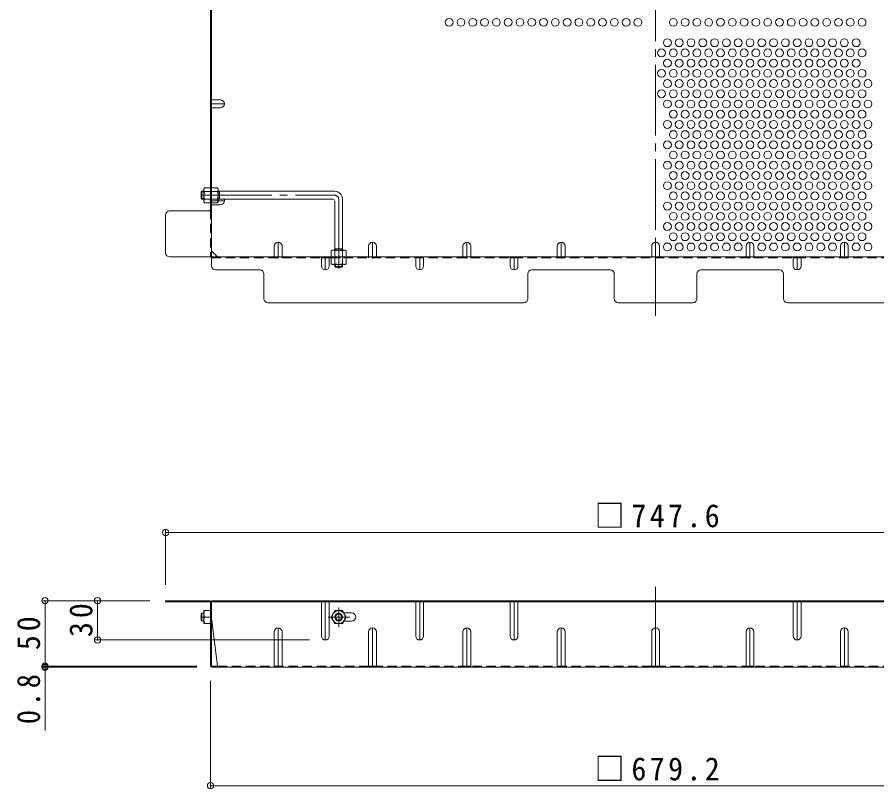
# Model space of a CAD drawing. Units: millimetres at full size, sheet at 1:6; some dimension numbers follow another scale. Extents: x -1626 to 1623, y -1182 to 1151.
# Drawn here: x -6 to 650, y -86 to 503 of the extents above; entities that cross this region are included whole.
import ezdxf

# ---------------------------------------------------------------- set-up
doc = ezdxf.new("R2010")
doc.units = ezdxf.units.MM
doc.header["$LTSCALE"] = 6
doc.header["$PDMODE"] = 32
doc.header["$PDSIZE"] = 4.8
for name, pattern in [('CHAIN1', [8, 5, -1, 1, -1]), ('CHAIN2', [12, 9, -1, 1, -1]), ('DASHED1', [1.8, 1.2, -0.6])]:
    doc.linetypes.add(name, pattern=pattern)
for name, color, linetype, lineweight in [('6-1', 3, 'Continuous', 9), ('6-4', 7, 'Continuous', 9), ('6-6', 2, 'Continuous', 9), ('6-7', 2, 'Continuous', 9), ('6-8', 2, 'Continuous', 9), ('6-B', 2, 'Continuous', 9)]:
    doc.layers.add(name, color=color, linetype=linetype, lineweight=lineweight)
doc.styles.add('ＭＳ ゴシック', font='')
doc.styles.get('ＭＳ ゴシック').set_extended_font_data('MS Gothic')

msp = doc.modelspace()

# ---------------------------------------------------------------- linework, layer by layer
at = {"layer": '6-1'}
for p, q in [((134.696, 369.64), (134.196, 369.14)), ((134.196, 364.14), (134.196, 369.14)), ((136.396, 369.14), (134.196, 369.14)), ((134.696, 363.64), (134.696, 369.64)), ((134.696, 369.64), (136.396, 369.64)), ((147.196, 369.64), (236.196, 369.64)), ((148.196, 369.14), (147.196, 369.14)), ((148.196, 363.64), (148.196, 369.64)), ((134.696, 363.64), (134.196, 364.14)), ((136.396, 364.14), (134.196, 364.14)), ((134.696, 363.64), (136.396, 363.64)), ((148.196, 364.14), (147.196, 364.14)), ((147.196, 363.64), (234.696, 363.64)), ((236.196, 362.14), (236.196, 324.64)), ((242.196, 363.64), (242.196, 324.64)), ((242.196, 325.64), (236.196, 325.64)), ((236.696, 325.64), (236.696, 324.64)), ((241.696, 325.64), (241.696, 324.64))]:
    msp.add_line(p, q, dxfattribs=at)
at = {"layer": '6-1', "linetype": 'CHAIN2'}
for p, q in [((134.196, 366.64), (236.196, 366.64)), ((239.196, 363.64), (239.196, 310.407))]:
    msp.add_line(p, q, dxfattribs=at)
at = {"layer": '6-1', "linetype": 'DASHED1'}
for p, q in [((236.196, 312.14), (236.196, 313.84)), ((242.196, 312.14), (236.196, 312.14)), ((236.196, 312.14), (236.696, 311.64)), ((236.696, 313.84), (236.696, 311.64)), ((241.696, 311.64), (236.696, 311.64)), ((241.696, 313.84), (241.696, 311.64)), ((242.196, 312.14), (241.696, 311.64)), ((242.196, 312.14), (242.196, 313.84))]:
    msp.add_line(p, q, dxfattribs=at)
at = {"layer": '6-1'}
for centre, radius in [((236.196, 363.64), 6), ((234.696, 362.14), 1.5)]:
    msp.add_arc(centre, radius, 0, 90, dxfattribs=at)
at = {"layer": '6-1', "linetype": 'CHAIN2'}
msp.add_arc((236.196, 363.64), 3, 0, 90, dxfattribs=at)
at = {"layer": '6-4'}
for p, q in [((107.193, 111), (107.193, 69.2)), ((107.193, 109.2), (854.8, 109.2)), ((13.393, 57.2), (95.193, 57.2)), ((15.193, 57.2), (15.193, 7.2)), ((55.193, 57.2), (55.193, 27.2)), ((53.393, 27.2), (216.996, 27.2)), ((13.393, 7.2), (130.863, 7.2)), ((15.193, 7.2), (15.193, -41.985)), ((13.393, 6.4), (130.996, 6.4)), ((141.396, -85.8), (141.396, -4)), ((141.396, -84), (820.596, -84))]:
    msp.add_line(p, q, dxfattribs=at)
for p in [(107.193, 109.2), (15.193, 57.2), (55.193, 57.2), (55.193, 27.2), (15.193, 7.2), (15.193, 6.4), (141.396, -84)]:
    msp.add_point(p, dxfattribs=at)
at = {"layer": '6-6'}
for centre in [(323.496, 498.662), (332.496, 498.662), (341.496, 498.662), (350.496, 498.662), (359.496, 498.662), (368.496, 498.662), (377.496, 498.662), (386.496, 498.662), (395.496, 498.662), (404.496, 498.662), (413.496, 498.662), (422.496, 498.662), (431.496, 498.662), (440.496, 498.662), (449.496, 498.662), (458.496, 498.662), (467.496, 498.662), (494.496, 498.662), (503.496, 498.662), (512.496, 498.662), (521.496, 498.662), (530.496, 498.662), (539.496, 498.662), (548.496, 498.662), (557.496, 498.662), (566.496, 498.662), (575.496, 498.662), (584.496, 498.662), (593.496, 498.662), (602.496, 498.662), (611.496, 498.662), (620.496, 498.662), (629.496, 498.662), (638.496, 498.662), (489.996, 483.073), (498.996, 483.073), (507.996, 483.073), (516.996, 483.073), (525.996, 483.073), (534.996, 483.073), (543.996, 483.073), (552.996, 483.073), (561.996, 483.073), (570.996, 483.073), (579.996, 483.073), (588.996, 483.073), (597.996, 483.073), (606.996, 483.073), (615.996, 483.073), (624.996, 483.073), (633.996, 483.073), (485.496, 475.279), (494.496, 475.279), (503.496, 475.279), (512.496, 475.279), (521.496, 475.279), (530.496, 475.279), (539.496, 475.279), (548.496, 475.279), (557.496, 475.279), (566.496, 475.279), (575.496, 475.279), (584.496, 475.279), (593.496, 475.279), (602.496, 475.279), (611.496, 475.279), (620.496, 475.279), (629.496, 475.279), (638.496, 475.279), (489.996, 467.485), (498.996, 467.485), (507.996, 467.485), (516.996, 467.485), (525.996, 467.485), (534.996, 467.485), (543.996, 467.485), (552.996, 467.485), (561.996, 467.485), (570.996, 467.485), (579.996, 467.485), (588.996, 467.485), (597.996, 467.485), (606.996, 467.485), (615.996, 467.485), (624.996, 467.485), (633.996, 467.485), (485.496, 459.691), (494.496, 459.691), (503.496, 459.691), (512.496, 459.691), (521.496, 459.691), (530.496, 459.691), (539.496, 459.691), (548.496, 459.691), (557.496, 459.691), (566.496, 459.691), (575.496, 459.691), (584.496, 459.691), (593.496, 459.691), (602.496, 459.691), (611.496, 459.691), (620.496, 459.691), (629.496, 459.691), (638.496, 459.691), (489.996, 451.896), (498.996, 451.896), (507.996, 451.896), (516.996, 451.896), (525.996, 451.896), (534.996, 451.896), (543.996, 451.896), (552.996, 451.896), (561.996, 451.896), (570.996, 451.896), (579.996, 451.896), (588.996, 451.896), (597.996, 451.896), (606.996, 451.896), (615.996, 451.896), (624.996, 451.896), (633.996, 451.896), (642.996, 451.896), (485.496, 444.102), (494.496, 444.102), (503.496, 444.102), (512.496, 444.102), (521.496, 444.102), (530.496, 444.102), (539.496, 444.102), (548.496, 444.102), (557.496, 444.102), (566.496, 444.102), (575.496, 444.102), (584.496, 444.102), (593.496, 444.102), (602.496, 444.102), (611.496, 444.102), (620.496, 444.102), (629.496, 444.102), (638.496, 444.102), (489.996, 436.308), (498.996, 436.308), (507.996, 436.308), (516.996, 436.308), (525.996, 436.308), (534.996, 436.308), (543.996, 436.308), (552.996, 436.308), (561.996, 436.308), (570.996, 436.308), (579.996, 436.308), (588.996, 436.308), (597.996, 436.308), (606.996, 436.308), (615.996, 436.308), (624.996, 436.308), (633.996, 436.308), (642.996, 436.308), (494.496, 428.514), (503.496, 428.514), (512.496, 428.514), (521.496, 428.514), (530.496, 428.514), (539.496, 428.514), (548.496, 428.514), (557.496, 428.514), (566.496, 428.514), (575.496, 428.514), (584.496, 428.514), (593.496, 428.514), (602.496, 428.514), (611.496, 428.514), (620.496, 428.514), (629.496, 428.514), (638.496, 428.514), (489.996, 420.719), (498.996, 420.719), (507.996, 420.719), (516.996, 420.719), (525.996, 420.719), (534.996, 420.719), (543.996, 420.719), (552.996, 420.719), (561.996, 420.719), (570.996, 420.719), (579.996, 420.719), (588.996, 420.719), (597.996, 420.719), (606.996, 420.719), (615.996, 420.719), (624.996, 420.719), (633.996, 420.719), (642.996, 420.719), (494.496, 412.925), (503.496, 412.925), (512.496, 412.925), (521.496, 412.925), (530.496, 412.925), (539.496, 412.925), (548.496, 412.925), (557.496, 412.925), (566.496, 412.925), (575.496, 412.925), (584.496, 412.925), (593.496, 412.925), (602.496, 412.925), (611.496, 412.925), (620.496, 412.925), (629.496, 412.925), (638.496, 412.925), (489.996, 405.131), (498.996, 405.131), (507.996, 405.131), (516.996, 405.131), (525.996, 405.131), (534.996, 405.131), (543.996, 405.131), (552.996, 405.131), (561.996, 405.131), (570.996, 405.131), (579.996, 405.131), (588.996, 405.131), (597.996, 405.131), (606.996, 405.131), (615.996, 405.131), (624.996, 405.131), (633.996, 405.131), (642.996, 405.131), (494.496, 397.337), (503.496, 397.337), (512.496, 397.337), (521.496, 397.337), (530.496, 397.337), (539.496, 397.337), (548.496, 397.337), (557.496, 397.337), (566.496, 397.337), (575.496, 397.337), (584.496, 397.337), (593.496, 397.337), (602.496, 397.337), (611.496, 397.337), (620.496, 397.337), (629.496, 397.337), (638.496, 397.337), (489.996, 389.543), (498.996, 389.543), (507.996, 389.543), (516.996, 389.543), (525.996, 389.543), (534.996, 389.543), (543.996, 389.543), (552.996, 389.543), (561.996, 389.543), (570.996, 389.543), (579.996, 389.543), (588.996, 389.543), (597.996, 389.543), (606.996, 389.543), (615.996, 389.543), (624.996, 389.543), (633.996, 389.543), (642.996, 389.543), (494.496, 381.748), (503.496, 381.748), (512.496, 381.748), (521.496, 381.748), (530.496, 381.748), (539.496, 381.748), (548.496, 381.748), (557.496, 381.748), (566.496, 381.748), (575.496, 381.748), (584.496, 381.748), (593.496, 381.748), (602.496, 381.748), (611.496, 381.748), (620.496, 381.748), (629.496, 381.748), (638.496, 381.748), (489.996, 373.954), (498.996, 373.954), (507.996, 373.954), (516.996, 373.954), (525.996, 373.954), (534.996, 373.954), (543.996, 373.954), (552.996, 373.954), (561.996, 373.954), (570.996, 373.954), (579.996, 373.954), (588.996, 373.954), (597.996, 373.954), (606.996, 373.954), (615.996, 373.954), (624.996, 373.954), (633.996, 373.954), (642.996, 373.954), (494.496, 366.16), (503.496, 366.16), (512.496, 366.16), (521.496, 366.16), (530.496, 366.16), (539.496, 366.16), (548.496, 366.16), (557.496, 366.16), (566.496, 366.16), (575.496, 366.16), (584.496, 366.16), (593.496, 366.16), (602.496, 366.16), (611.496, 366.16), (620.496, 366.16), (629.496, 366.16), (638.496, 366.16), (489.996, 358.366), (498.996, 358.366), (507.996, 358.366), (516.996, 358.366), (525.996, 358.366), (534.996, 358.366), (543.996, 358.366), (552.996, 358.366), (561.996, 358.366), (570.996, 358.366), (579.996, 358.366), (588.996, 358.366), (597.996, 358.366), (606.996, 358.366), (615.996, 358.366), (624.996, 358.366), (633.996, 358.366), (642.996, 358.366), (494.496, 350.571), (503.496, 350.571), (512.496, 350.571), (521.496, 350.571), (530.496, 350.571), (539.496, 350.571), (548.496, 350.571), (557.496, 350.571), (566.496, 350.571), (575.496, 350.571), (584.496, 350.571), (593.496, 350.571), (602.496, 350.571), (611.496, 350.571), (620.496, 350.571), (629.496, 350.571), (638.496, 350.571), (489.996, 342.777), (498.996, 342.777), (507.996, 342.777), (516.996, 342.777), (525.996, 342.777), (534.996, 342.777), (543.996, 342.777), (552.996, 342.777), (561.996, 342.777), (570.996, 342.777), (579.996, 342.777), (588.996, 342.777), (597.996, 342.777), (606.996, 342.777), (615.996, 342.777), (624.996, 342.777), (633.996, 342.777), (642.996, 342.777), (494.496, 334.983), (503.496, 334.983), (512.496, 334.983), (521.496, 334.983), (530.496, 334.983), (539.496, 334.983), (548.496, 334.983), (557.496, 334.983), (566.496, 334.983), (575.496, 334.983), (584.496, 334.983), (593.496, 334.983), (602.496, 334.983), (611.496, 334.983), (620.496, 334.983), (629.496, 334.983), (638.496, 334.983), (489.996, 327.189), (498.996, 327.189), (507.996, 327.189), (516.996, 327.189), (525.996, 327.189), (534.996, 327.189), (543.996, 327.189), (561.996, 327.189), (570.996, 327.189), (579.996, 327.189), (588.996, 327.189), (597.996, 327.189), (606.996, 327.189), (615.996, 327.189), (633.996, 327.189), (642.996, 327.189)]:
    msp.add_circle(centre, 3, dxfattribs=at)
at = {"layer": '6-7', "linetype": 'CHAIN2'}
for p, q in [((480.996, 1042.247), (480.996, 274.64)), ((480.996, 67.773), (480.996, 6.4))]:
    msp.add_line(p, q, dxfattribs=at)
at = {"layer": '6-7'}
for p, q in [((142.196, 1004.247), (142.196, 312.64)), ((141.396, 355.601), (141.396, 639.983)), ((139.196, 354.641), (110.193, 354.641)), ((107.193, 322.64), (107.193, 351.641)), ((146.809, 319.64), (142.196, 324.252)), ((110.193, 319.64), (851.8, 319.64)), ((225.996, 318.84), (231.996, 318.84)), ((297.996, 318.84), (303.996, 318.84)), ((369.996, 318.84), (375.996, 318.84)), ((585.996, 318.84), (591.996, 318.84)), ((179.197, 309.64), (145.196, 309.64)), ((386.496, 309.64), (446.496, 309.64)), ((575.496, 309.64), (515.496, 309.64)), ((182.197, 306.64), (182.197, 287.64)), ((383.496, 306.64), (383.496, 287.64)), ((449.496, 306.64), (449.496, 287.64)), ((512.496, 306.64), (512.496, 287.64)), ((578.496, 306.64), (578.496, 287.64)), ((185.197, 284.64), (380.496, 284.64)), ((452.496, 284.64), (509.496, 284.64)), ((581.496, 284.64), (776.796, 284.64)), ((140.596, 57.2), (107.193, 57.2)), ((107.193, 57.2), (107.193, 56.4)), ((140.73, 56.4), (107.193, 56.4)), ((141.396, 8), (141.396, 55.733)), ((819.796, 57.2), (142.196, 57.2)), ((142.196, 7.867), (142.196, 57.2)), ((819.796, 56.4), (142.196, 56.4)), ((168.864, 57.2), (168.864, 56.4)), ((142.196, 44.2), (146.809, 7.2)), ((142.863, 7.2), (146.809, 7.2)), ((818.996, 6.4), (142.996, 6.4))]:
    msp.add_line(p, q, dxfattribs=at)
at = {"layer": '6-7', "linetype": 'DASHED1'}
for p, q in [((142.196, 439.445), (141.396, 439.445)), ((142.196, 433.445), (141.396, 433.445)), ((141.396, 369.64), (142.196, 369.64)), ((142.196, 365.445), (141.396, 365.445)), ((141.396, 363.44), (142.196, 363.44)), ((142.196, 359.445), (141.396, 359.445)), ((141.396, 355.601), (141.396, 319.635)), ((142.196, 318.84), (225.996, 318.84)), ((189.996, 319.64), (189.996, 318.84)), ((195.996, 319.64), (195.996, 318.84)), ((231.996, 318.84), (819.796, 318.84)), ((261.996, 319.64), (261.996, 318.84)), ((267.996, 319.64), (267.996, 318.84)), ((333.996, 319.64), (333.996, 318.84)), ((339.996, 319.64), (339.996, 318.84)), ((369.996, 319.64), (369.996, 318.84)), ((405.996, 319.64), (405.996, 318.84)), ((411.996, 319.64), (411.996, 318.84)), ((477.996, 319.64), (477.996, 318.84)), ((477.996, 319.64), (477.996, 318.84)), ((483.996, 319.64), (483.996, 318.84)), ((549.996, 319.64), (549.996, 318.84)), ((555.996, 319.64), (555.996, 318.84)), ((591.996, 319.64), (591.996, 318.84)), ((621.996, 319.64), (621.996, 318.84)), ((627.996, 319.64), (627.996, 318.84)), ((146.809, 7.2), (815.184, 7.2))]:
    msp.add_line(p, q, dxfattribs=at)
at = {"layer": '6-7'}
for centre, radius, start, end in [((110.193, 351.641), 3, 90, 180), ((139.196, 357.641), 3, 270, 0), ((110.193, 322.64), 3, 180, 270), ((145.196, 312.64), 3, 180, 270), ((179.197, 306.64), 3, 0, 90), ((386.496, 306.64), 3, 90, 180), ((446.496, 306.64), 3, 0, 90), ((515.496, 306.64), 3, 90, 180), ((575.496, 306.64), 3, 0, 90), ((185.197, 287.64), 3, 180, 270), ((380.496, 287.64), 3, 270, 0), ((452.496, 287.64), 3, 180, 270), ((509.496, 287.64), 3, 270, 0), ((581.496, 287.64), 3, 180, 270), ((140.596, 55.6), 1.6, 0, 90), ((140.73, 55.733), 0.667, 0, 90), ((142.996, 8), 1.6, 180, 270), ((142.863, 7.867), 0.667, 180, 270), ((146.009, 7.2), 0.8, 270, 0)]:
    msp.add_arc(centre, radius, start, end, dxfattribs=at)
at = {"layer": '6-8'}
for p, q in [((148.996, 439.445), (142.196, 439.445)), ((148.996, 433.445), (142.196, 433.445)), ((148.996, 359.445), (142.196, 359.445)), ((189.996, 327.79), (189.996, 319.64)), ((195.996, 327.79), (195.996, 319.64)), ((261.996, 327.79), (261.996, 319.64)), ((267.996, 327.79), (267.996, 319.64)), ((333.996, 327.79), (333.996, 319.64)), ((339.996, 327.79), (339.996, 319.64)), ((405.996, 327.79), (405.996, 319.64)), ((411.996, 327.79), (411.996, 319.64)), ((477.996, 327.79), (477.996, 319.64)), ((483.996, 327.79), (483.996, 319.64)), ((549.996, 327.79), (549.996, 319.64)), ((555.996, 327.79), (555.996, 319.64)), ((621.996, 327.79), (621.996, 319.64)), ((627.996, 327.79), (627.996, 319.64)), ((225.996, 312.64), (225.996, 319.64)), ((231.996, 312.64), (231.996, 319.64)), ((297.996, 312.64), (297.996, 319.64)), ((303.996, 312.64), (303.996, 319.64)), ((369.996, 312.64), (369.996, 319.64)), ((375.996, 312.64), (375.996, 319.64)), ((585.996, 312.64), (585.996, 319.64)), ((591.996, 312.64), (591.996, 319.64)), ((225.996, 30.2), (225.996, 56.4)), ((231.996, 30.2), (231.996, 56.4)), ((297.996, 30.2), (297.996, 56.4)), ((303.996, 30.2), (303.996, 56.4)), ((369.996, 30.2), (369.996, 56.4)), ((375.996, 30.2), (375.996, 56.4)), ((585.996, 30.2), (585.996, 56.4)), ((591.996, 30.2), (591.996, 56.4)), ((136.396, 39.7), (136.396, 49.7)), ((141.396, 49.7), (136.396, 49.7)), ((233.446, 44.7), (236.333, 49.7)), ((242.06, 49.7), (236.333, 49.7)), ((244.946, 44.7), (242.06, 49.7)), ((141.396, 39.7), (136.396, 39.7)), ((141.396, 44.7), (136.829, 44.7)), ((233.446, 44.7), (236.333, 39.7)), ((189.996, 33.4), (189.996, 6.4)), ((195.996, 33.4), (195.996, 6.4)), ((261.996, 33.4), (261.996, 6.4)), ((267.996, 33.4), (267.996, 6.4)), ((333.996, 33.4), (333.996, 6.4)), ((339.996, 33.4), (339.996, 6.4)), ((405.996, 33.4), (405.996, 6.4)), ((411.996, 33.4), (411.996, 6.4)), ((477.996, 33.4), (477.996, 6.4)), ((483.996, 33.4), (483.996, 6.4)), ((549.996, 33.4), (549.996, 6.4)), ((555.996, 33.4), (555.996, 6.4)), ((621.996, 33.4), (621.996, 6.4)), ((627.996, 33.4), (627.996, 6.4)), ((195.996, 7.2), (189.996, 7.2)), ((267.996, 7.2), (261.996, 7.2)), ((339.996, 7.2), (333.996, 7.2)), ((411.996, 7.2), (405.996, 7.2)), ((483.996, 7.2), (477.996, 7.2)), ((555.996, 7.2), (549.996, 7.2)), ((627.996, 7.2), (621.996, 7.2))]:
    msp.add_line(p, q, dxfattribs=at)
at = {"layer": '6-8', "linetype": 'CHAIN1'}
for p, q in [((140.996, 436.445), (151.996, 436.445)), ((140.996, 362.445), (151.996, 362.445)), ((192.996, 318.44), (192.996, 330.79)), ((264.996, 318.44), (264.996, 330.79)), ((336.996, 318.44), (336.996, 330.79)), ((408.996, 318.44), (408.996, 330.79)), ((480.996, 318.44), (480.996, 330.79)), ((552.996, 318.44), (552.996, 330.79)), ((624.996, 318.44), (624.996, 330.79)), ((228.996, 319.64), (228.996, 309.64)), ((300.996, 319.64), (300.996, 309.64)), ((372.996, 319.64), (372.996, 309.64)), ((588.996, 319.64), (588.996, 309.64)), ((228.996, 57.2), (228.996, 27.2)), ((300.996, 57.2), (300.996, 27.2)), ((372.996, 57.2), (372.996, 27.2)), ((588.996, 57.2), (588.996, 27.2)), ((239.196, 52.07), (239.196, 37.31)), ((133.71, 44.7), (136.772, 44.7)), ((247.725, 44.7), (231.217, 44.7)), ((192.996, 36.4), (192.996, 6)), ((264.996, 36.4), (264.996, 6)), ((336.996, 36.4), (336.996, 6)), ((408.996, 36.4), (408.996, 6)), ((480.996, 36.4), (480.996, 6)), ((552.996, 36.4), (552.996, 6)), ((624.996, 36.4), (624.996, 6))]:
    msp.add_line(p, q, dxfattribs=at)
at = {"layer": '6-8', "linetype": 'DASHED1'}
for p, q in [((225.996, 56), (225.996, 57.2)), ((231.996, 56), (231.996, 57.2)), ((297.996, 56), (297.996, 57.2)), ((303.996, 56), (303.996, 57.2)), ((369.996, 56), (369.996, 57.2)), ((375.996, 56), (375.996, 57.2)), ((585.996, 56), (585.996, 57.2)), ((591.996, 56), (591.996, 57.2))]:
    msp.add_line(p, q, dxfattribs=at)
at = {"layer": '6-8', "color": 3}
for p, q in [((134.696, 47.7), (134.196, 47.2)), ((134.196, 42.2), (134.196, 47.2)), ((134.696, 41.7), (134.696, 47.7)), ((136.396, 47.7), (134.696, 47.7)), ((249.096, 47.8), (243.157, 47.8)), ((134.696, 41.7), (134.196, 42.2)), ((136.396, 41.7), (134.696, 41.7)), ((243.157, 41.6), (249.096, 41.6))]:
    msp.add_line(p, q, dxfattribs=at)
at = {"layer": '6-8'}
msp.add_lwpolyline([(244.946, 44.7), (242.06, 39.7), (236.333, 39.7)], dxfattribs=at)
for radius in [5, 3, 2.458]:
    msp.add_circle((239.196, 44.7), radius, dxfattribs=at)
for centre, radius, start, end in [((148.996, 436.445), 3, 270, 90), ((148.996, 362.445), 3, 270, 23.48113), ((192.996, 327.79), 3, 0, 180), ((264.996, 327.79), 3, 0, 180), ((336.996, 327.79), 3, 0, 180), ((408.996, 327.79), 3, 0, 180), ((480.996, 327.79), 3, 0, 180), ((552.996, 327.79), 3, 0, 180), ((624.996, 327.79), 3, 0, 180), ((228.996, 312.64), 3, 180, 0), ((300.996, 312.64), 3, 180, 0), ((372.996, 312.64), 3, 180, 0), ((588.996, 312.64), 3, 180, 0), ((143.83, 47.2), 7.433, 160.34634, 199.65367), ((143.83, 42.2), 7.433, 160.34634, 199.65367), ((192.996, 33.4), 3, 0, 180), ((264.996, 33.4), 3, 0, 180), ((336.996, 33.4), 3, 0, 180), ((408.996, 33.4), 3, 0, 180), ((480.996, 33.4), 3, 0, 180), ((552.996, 33.4), 3, 0, 180), ((624.996, 33.4), 3, 0, 180), ((228.996, 30.2), 3, 180, 0), ((300.996, 30.2), 3, 180, 0), ((372.996, 30.2), 3, 180, 0), ((588.996, 30.2), 3, 180, 0)]:
    msp.add_arc(centre, radius, start, end, dxfattribs=at)
at = {"layer": '6-8', "color": 3}
msp.add_arc((249.096, 44.7), 3.1, 270, 90, dxfattribs=at)
at = {"layer": '6-B'}
for p, q in [((136.396, 371.64), (136.829, 372.39)), ((136.396, 361.64), (136.396, 371.64)), ((141.396, 372.39), (136.829, 372.39)), ((136.829, 369.503), (141.396, 369.503)), ((141.396, 360.89), (141.396, 372.39)), ((142.196, 360.89), (142.196, 372.39)), ((142.196, 372.39), (146.763, 372.39)), ((146.763, 369.503), (142.196, 369.503)), ((147.196, 371.64), (146.763, 372.39)), ((147.196, 361.64), (147.196, 371.64)), ((136.396, 361.64), (136.829, 360.89)), ((136.829, 363.777), (141.396, 363.777)), ((141.396, 360.89), (136.829, 360.89)), ((146.763, 363.777), (142.196, 363.777)), ((142.196, 360.89), (146.763, 360.89)), ((147.196, 361.64), (146.763, 360.89)), ((234.196, 324.64), (233.446, 324.207)), ((233.446, 319.64), (233.446, 324.207)), ((244.196, 324.64), (234.196, 324.64)), ((236.333, 324.207), (236.333, 319.64)), ((242.06, 324.207), (242.06, 319.64)), ((244.196, 324.64), (244.946, 324.207)), ((244.946, 319.64), (244.946, 324.207)), ((244.946, 319.64), (233.446, 319.64))]:
    msp.add_line(p, q, dxfattribs=at)
at = {"layer": '6-B', "linetype": 'DASHED1'}
for p, q in [((233.446, 318.84), (244.946, 318.84)), ((233.446, 318.84), (233.446, 314.273)), ((236.333, 314.273), (236.333, 318.84)), ((242.06, 314.273), (242.06, 318.84)), ((244.946, 318.84), (244.946, 314.273)), ((234.196, 313.84), (233.446, 314.273)), ((234.196, 313.84), (244.196, 313.84)), ((244.196, 313.84), (244.946, 314.273))]:
    msp.add_line(p, q, dxfattribs=at)
at = {"layer": '6-B'}
for centre, radius, start, end in [((139.678, 370.745), 3.29, 149.99998, 176.07924), ((139.131, 370.98), 2.735, 180.2103, 212.68507), ((146.079, 366.64), 9.683, 162.79973, 197.20026), ((143.914, 370.745), 3.29, 3.92076, 30.00002), ((144.462, 370.98), 2.735, 327.31493, 359.7897), ((137.514, 366.64), 9.683, 342.79974, 17.20027), ((139.131, 362.3), 2.735, 147.31491, 179.78969), ((139.678, 362.535), 3.29, 183.92075, 210), ((143.914, 362.535), 3.29, 330, 356.07925), ((144.462, 362.3), 2.735, 0.21031, 32.68509), ((235.091, 321.358), 3.29, 93.92076, 120.00002), ((234.856, 321.905), 2.735, 57.31493, 89.7897), ((239.196, 314.957), 9.683, 72.79974, 107.20027), ((243.537, 321.905), 2.735, 90.21031, 122.68509), ((243.302, 321.358), 3.29, 60, 86.07925)]:
    msp.add_arc(centre, radius, start, end, dxfattribs=at)
at = {"layer": '6-B', "linetype": 'DASHED1'}
for centre, radius, start, end in [((235.091, 317.122), 3.29, 240, 266.07925), ((234.856, 316.575), 2.735, 270.21031, 302.68509), ((239.196, 323.523), 9.683, 252.79974, 287.20027), ((243.537, 316.575), 2.735, 237.31493, 269.7897), ((243.302, 317.122), 3.29, 273.92076, 300.00002)]:
    msp.add_arc(centre, radius, start, end, dxfattribs=at)

# ---------------------------------------------------------------- texts
at = {"layer": '6-4', "color": 2, "char_height": 17.6, "attachment_point": 7, "style": 'ＭＳ ゴシック'}
for s, insert in [('\\T1.23;\\W0.95;□747.6', (434.496, 112.8)), ('\\T1.23;\\W0.95;□679.2', (434.496, -80.4))]:
    msp.add_mtext(s, dxfattribs=dict(at, insert=insert))
at = {"layer": '6-4', "color": 2, "char_height": 17.6, "attachment_point": 7, "rotation": 90, "style": 'ＭＳ ゴシック'}
for s, insert in [('\\T1.27;\\W0.95;30', (51.593, 29.45)), ('\\T1.27;\\W0.95;50', (11.593, 19.45)), ('\\T1.27;\\W0.9;0.8', (11.593, -36.989))]:
    msp.add_mtext(s, dxfattribs=dict(at, insert=insert))

doc.saveas('drawing.dxf')
